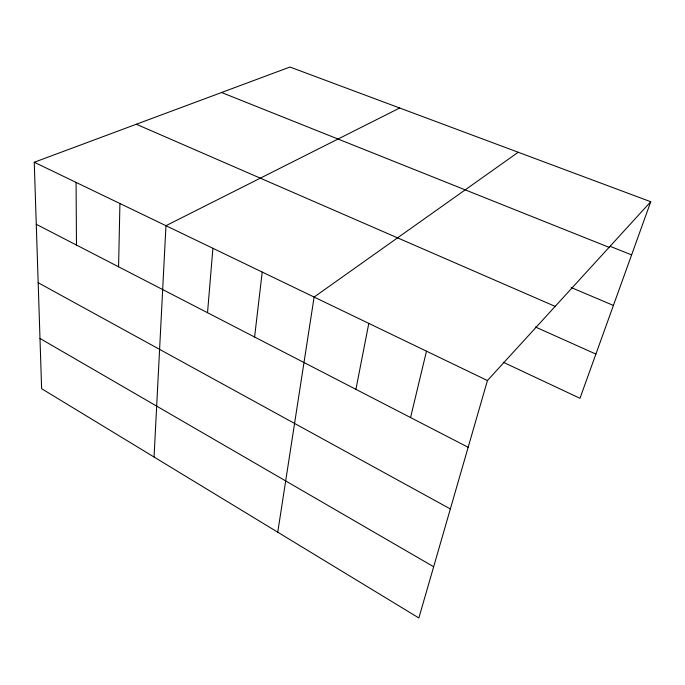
<?xml version="1.0" encoding="UTF-8"?>
<svg xmlns="http://www.w3.org/2000/svg" width="685" height="685" viewBox="0 0 685 685"><rect width="100%" height="100%" fill="white"/><g stroke="black" fill="none" stroke-linecap="round" stroke-linejoin="round"><path stroke-width="1.03" d="M118.573 266.79L119.918 203.513M154.048 457.032L165.958 225.69L399.672 107.999M207.538 312.728L212.898 248.295M254.589 337.02L262.218 272.056M277.75 532.202L314.115 297.05L518.211 152.258M355.917 389.337L368.795 323.388M410.563 417.55L426.481 351.182M650.75 201.741L487.437 380.543L418.86 617.964L41.622 388.703L34.25 162.251L289.96 67.036L650.75 201.741L579.972 398.302L503.21 362.219M610.095 246.317L631.604 254.906M221.555 92.501L609.093 247.345M571.187 287.546L613.417 305.433M136.315 124.242L555.158 306.392M535.302 326.95L595.899 354.085M34.25 162.251L487.437 380.543M36.271 224.295L468.155 447.288M38.172 282.717L450.353 508.946M39.987 338.458L433.656 566.735M76.069 182.39L76.48 245.059"/></g></svg>
